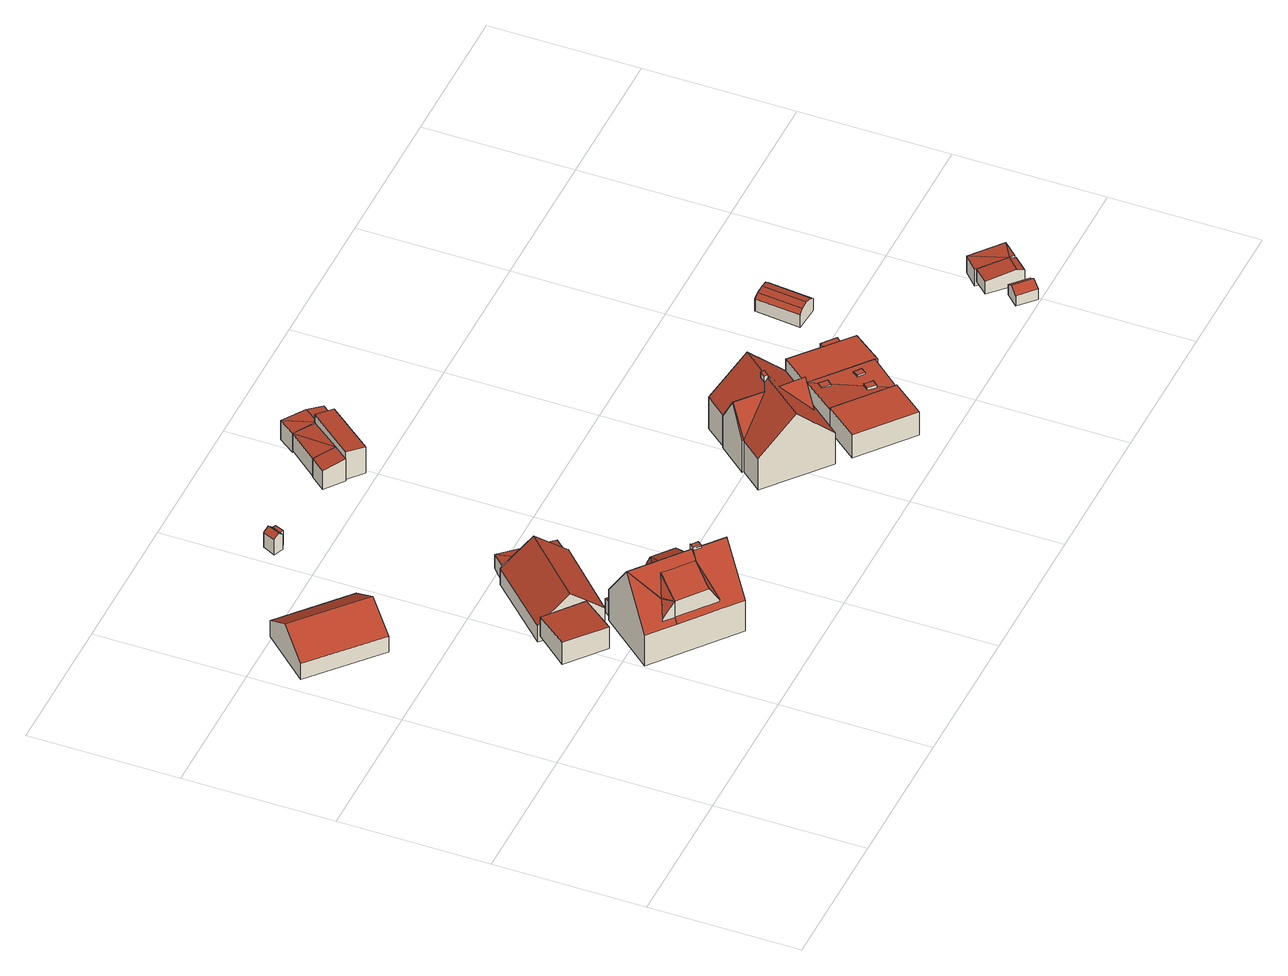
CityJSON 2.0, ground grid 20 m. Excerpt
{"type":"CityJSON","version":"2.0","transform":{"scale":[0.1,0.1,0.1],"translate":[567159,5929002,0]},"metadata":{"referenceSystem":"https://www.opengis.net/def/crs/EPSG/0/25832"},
"CityObjects":{
"building1":{"type":"Building","attributes":{"Grundfläche 2D":"99.408992","Grundhöhe NN":"1.452"},"geometry":[{"type":"Solid","lod":"3","boundaries":[[[[0,1,2,3]],[[4,0,3,5]],[[5,3,2,6,7]],[[4,5,7,8]],[[1,0,4,8,9]],[[2,1,9,6]],[[7,6,9,8]]]],"semantics":{"surfaces":[{"type":"RoofSurface"},{"type":"WallSurface"},{"type":"GroundSurface"}],"values":[[0,0,1,1,1,1,2]]}}]},
"building2":{"type":"Building","attributes":{"Grundfläche 2D":"35.741394","Grundhöhe NN":"3.066"},"geometry":[{"type":"Solid","lod":"3","boundaries":[[[[10,11,12,13,14]],[[11,10,15,16]],[[12,11,16,17]],[[13,12,17,18]],[[10,14,13,18,19,15]],[[18,17,16,15,19]]]],"semantics":{"surfaces":[{"type":"RoofSurface"},{"type":"WallSurface"},{"type":"GroundSurface"}],"values":[[0,1,1,1,1,2]]}}]},
"building3":{"type":"Building","attributes":{"Grundfläche 2D":"144.017408","Grundhöhe NN":"2.068"},"children":["building3-1"],"geometry":[{"type":"Solid","lod":"3","boundaries":[[[[20,21,22,23]],[[24,25,26,20,23,27]],[[25,28,26]],[[26,28,29,30]],[[31,26,30]],[[31,32,26]],[[33,34,35,36]],[[36,37,33]],[[38,39,40,33,37,41]],[[38,42,39]],[[43,44,36,35,45,46,47,48,49,50]],[[51,48,47,52,53,54,55,56,57,58,59,60,42,61,62,63,64,65,66,67]],[[57,59,58]],[[68,41,37,44]],[[68,61,42,38,41]],[[37,36,44]],[[39,42,60,59]],[[56,69,70,39,59,57]],[[71,72,73,74,43,75,76,77]],[[31,43,74]],[[28,25,24,27,23,61,68,44,43,31,29]],[[62,61,23]],[[62,23,22,78,79,80,81,82,83,71,77,84,85,86,64,63]],[[87,88,89,90,91]],[[22,21,78]],[[78,21,80,79]],[[30,29,31]],[[74,73,32,31]],[[72,71,26,32,73]],[[82,81,80,21,20,26,71,83]],[[45,35,34]],[[69,56,55]],[[39,70,69,55,54,53,52,47,33,40]],[[47,46,45,34,33]],[[89,88,92,93]],[[90,89,93,94]],[[91,90,94,95]],[[75,43,50,96,97]],[[86,85,84,77,76,75,97,98]],[[65,64,86,98,99]],[[87,91,95,96,50,49,48,51,67,66,65,99,92,88]],[[92,99,98,97,96,95,94,93]]]],"semantics":{"surfaces":[{"type":"RoofSurface"},{"type":"WallSurface"},{"type":"GroundSurface"}],"values":[[0,0,0,0,0,0,0,0,0,0,0,0,0,0,0,0,0,0,0,0,0,0,0,0,1,1,1,1,1,1,1,1,1,1,1,1,1,1,1,1,1,2]]}}]},
"building3-1":{"type":"BuildingInstallation","parents":["building3"],"geometry":[{"type":"MultiSurface","lod":"3","boundaries":[[[100,101,102,103,104,105]],[[102,106,62,107,103]],[[107,108,109,105,104,103]],[[105,109,63,110,100]],[[101,100,110,58]],[[102,101,58,106]]],"semantics":{"surfaces":[{"type":"RoofSurface"},{"type":"WallSurface"}],"values":[0,1,1,1,1,1]}}]},
"building4":{"type":"Building","attributes":{"Grundfläche 2D":"120.605731","Grundhöhe NN":"1.610"},"geometry":[{"type":"Solid","lod":"3","boundaries":[[[[111,112,113,114,115,116]],[[117,113,112,118,119]],[[120,121,122]],[[123,120,122,124]],[[116,115,125,126]],[[122,121,127,128,119,118,112,111,116,126,129,124]],[[117,119,128,130]],[[125,115,114,113,117,130]],[[123,124,129,131]],[[120,123,131,132]],[[121,120,132,127]],[[128,127,132,131,129,126,125,130]]]],"semantics":{"surfaces":[{"type":"RoofSurface"},{"type":"WallSurface"},{"type":"GroundSurface"}],"values":[[0,0,0,0,1,1,1,1,1,1,1,2]]}}]},
"building5":{"type":"Building","attributes":{"Grundfläche 2D":"3.282262","Grundhöhe NN":"1.100"},"geometry":[{"type":"Solid","lod":"3","boundaries":[[[[133,134,135,136,137]],[[138,134,133,137,139]],[[140,141,138,142]],[[134,138,141]],[[139,137,136,143,144]],[[138,139,144,145]],[[142,138,145,146]],[[140,142,146,147]],[[148,135,134,141,140,147,149]],[[136,135,148,143]],[[148,149,147,146,145,144,143]]]],"semantics":{"surfaces":[{"type":"RoofSurface"},{"type":"WallSurface"},{"type":"GroundSurface"}],"values":[[0,0,0,0,1,1,1,1,1,1,2]]}}]},
"building6":{"type":"Building","attributes":{"Grundfläche 2D":"7.897673","Grundhöhe NN":"0.734"},"geometry":[{"type":"Solid","lod":"3","boundaries":[[[[150,151,152,153]],[[154,155,153,152]],[[155,156,150,153]],[[156,157,151,150]],[[157,154,152,151]],[[157,156,155,154]]]],"semantics":{"surfaces":[{"type":"RoofSurface"},{"type":"WallSurface"},{"type":"GroundSurface"}],"values":[[0,1,1,1,1,2]]}}]},
"building7":{"type":"Building","attributes":{"Grundfläche 2D":"37.017458","Grundhöhe NN":"0.946"},"geometry":[{"type":"Solid","lod":"3","boundaries":[[[[158,159,160,161,162,163,164]],[[165,150,153]],[[165,153,166]],[[167,168,161,160,159,158,169,170,166,153]],[[162,161,168,171]],[[163,162,171,172]],[[158,164,163,172,173,169]],[[153,150,174,167]],[[165,166,170,175]],[[150,165,175,174]],[[171,168,167,174,175,170,169,173,172]]]],"semantics":{"surfaces":[{"type":"RoofSurface"},{"type":"WallSurface"},{"type":"GroundSurface"}],"values":[[0,0,0,1,1,1,1,1,1,1,2]]}}]},
"building8":{"type":"Building","attributes":{"Grundfläche 2D":"14.925591","Grundhöhe NN":"0.622"},"geometry":[{"type":"Solid","lod":"3","boundaries":[[[[176,177,178,179]],[[165,180,178,177]],[[181,176,179,182]],[[183,182,179,178,184,185]],[[181,182,183,186]],[[177,176,181,186,187]],[[165,177,187,188]],[[180,165,188,189]],[[178,180,189,184]],[[187,186,183,185,184,189,188]]]],"semantics":{"surfaces":[{"type":"RoofSurface"},{"type":"WallSurface"},{"type":"GroundSurface"}],"values":[[0,0,0,1,1,1,1,1,1,2]]}}]},
"building9":{"type":"Building","attributes":{"Grundfläche 2D":"131.462667","Grundhöhe NN":"1.572"},"children":["building9-1","building9-2"],"geometry":[{"type":"Solid","lod":"3","boundaries":[[[[190,191,192,193,194,195,196]],[[197,193,198,192,191,190,199,200]],[[198,193,192]],[[201,194,193,197,202]],[[203,204,201]],[[204,194,201]],[[205,195,204]],[[195,194,204]],[[199,190,196,206,207]],[[200,199,207,208]],[[202,197,200,208,209]],[[201,202,209,210]],[[203,201,210,211]],[[205,204,203,211,212]],[[195,205,212,213]],[[196,195,213,206]],[[213,212,211,210,209,208,207,206]]]],"semantics":{"surfaces":[{"type":"RoofSurface"},{"type":"WallSurface"},{"type":"GroundSurface"}],"values":[[0,0,0,0,0,0,0,0,1,1,1,1,1,1,1,1,2]]}}]},
"building9-1":{"type":"BuildingInstallation","parents":["building9"],"geometry":[{"type":"MultiSurface","lod":"3","boundaries":[[[214,215,216,217,218,219]],[[220,219,218]],[[217,220,218]],[[219,220,198]]],"semantics":{"surfaces":[{"type":"RoofSurface"},{"type":"WallSurface"}],"values":[0,0,1,1]}}]},
"building9-2":{"type":"BuildingInstallation","parents":["building9"],"geometry":[{"type":"MultiSurface","lod":"3","boundaries":[[[221,222,223,224,225]],[[222,221,191,192]],[[223,222,192,193]],[[224,223,193,226]],[[225,224,226,227]],[[221,225,227,191]]],"semantics":{"surfaces":[{"type":"RoofSurface"},{"type":"WallSurface"}],"values":[0,1,1,1,1,1]}}]},
"building10":{"type":"Building","attributes":{"Grundfläche 2D":"153.042062","Grundhöhe NN":"1.191"},"children":["building10-1","building10-2","building10-3"],"geometry":[{"type":"Solid","lod":"3","boundaries":[[[[228,229,230,231,232,233,234]],[[228,234,233,232,235,230,229]],[[236,237,238,239]],[[240,230,241,242,243,244]],[[232,245,246,241,235]],[[235,241,230]],[[230,247,248,231]],[[239,238,249,250]],[[239,250,245,232,236]],[[236,232,231,237]],[[237,231,248,249,238]],[[240,251,247,230]],[[242,241,246,252]],[[243,242,252,253]],[[244,243,253,254]],[[240,244,254,251]],[[248,247,251,254,253,252,246,245,250,249]]]],"semantics":{"surfaces":[{"type":"RoofSurface"},{"type":"WallSurface"},{"type":"GroundSurface"}],"values":[[0,0,0,0,1,1,1,1,1,1,1,1,1,1,1,1,2]]}}]},
"building10-1":{"type":"BuildingInstallation","parents":["building10"],"geometry":[{"type":"MultiSurface","lod":"3","boundaries":[[[255,256,257,258]],[[258,257,259,260]],[[255,258,260,261]],[[256,255,261,262]],[[257,256,262,259]]],"semantics":{"surfaces":[{"type":"RoofSurface"},{"type":"WallSurface"}],"values":[0,1,1,1,1]}}]},
"building10-2":{"type":"BuildingInstallation","parents":["building10"],"geometry":[{"type":"MultiSurface","lod":"3","boundaries":[[[263,264,265,266]],[[267,268,263,266]],[[268,269,264,263]],[[228,270,265,264,269]],[[267,266,265,270,229]]],"semantics":{"surfaces":[{"type":"RoofSurface"},{"type":"WallSurface"}],"values":[0,1,1,1,1]}}]},
"building10-3":{"type":"BuildingInstallation","parents":["building10"],"geometry":[{"type":"MultiSurface","lod":"3","boundaries":[[[271,272,273,274,275]],[[276,277,272,271]],[[277,278,273,272]],[[233,279,274,273,278]],[[279,234,276,271,275,274]]],"semantics":{"surfaces":[{"type":"RoofSurface"},{"type":"WallSurface"}],"values":[0,1,1,1,1]}}]},
"building11":{"type":"Building","attributes":{"Grundfläche 2D":"2.240938","Grundhöhe NN":"1.178"},"geometry":[{"type":"Solid","lod":"3","boundaries":[[[[280,281,282,283]],[[284,285,283,282]],[[285,286,280,283]],[[286,287,281,280]],[[287,284,282,281]],[[287,286,285,284]]]],"semantics":{"surfaces":[{"type":"RoofSurface"},{"type":"WallSurface"},{"type":"GroundSurface"}],"values":[[0,1,1,1,1,2]]}}]},
"building12":{"type":"Building","attributes":{"Grundfläche 2D":"20.864360","Grundhöhe NN":"0.842"},"geometry":[{"type":"Solid","lod":"3","boundaries":[[[[288,289,290]],[[291,292,290,293]],[[288,290,292]],[[294,291,293,295]],[[296,294,295,297]],[[297,295,293,290,289,298,299]],[[296,297,299,300]],[[288,292,291,294,296,300,301]],[[289,288,301,298]],[[300,299,298,301]]]],"semantics":{"surfaces":[{"type":"RoofSurface"},{"type":"WallSurface"},{"type":"GroundSurface"}],"values":[[0,0,0,0,0,1,1,1,1,2]]}}]},
"building13":{"type":"Building","attributes":{"Grundfläche 2D":"6.579240","Grundhöhe NN":"0.955"},"geometry":[{"type":"Solid","lod":"3","boundaries":[[[[302,303,304,305]],[[306,302,305,307]],[[307,305,304,308,309]],[[306,307,309,310]],[[303,302,306,310,311]],[[304,303,311,308]],[[309,308,311,310]]]],"semantics":{"surfaces":[{"type":"RoofSurface"},{"type":"WallSurface"},{"type":"GroundSurface"}],"values":[[0,0,1,1,1,1,2]]}}]},
"building14":{"type":"Building","attributes":{"Grundfläche 2D":"12.402908","Grundhöhe NN":"0.897"},"geometry":[{"type":"Solid","lod":"3","boundaries":[[[[312,313,314,315]],[[316,317,314,313]],[[315,314,317,318,319,320]],[[312,315,320,321]],[[316,313,312,321,322]],[[317,316,322,318]],[[321,320,319,318,322]]]],"semantics":{"surfaces":[{"type":"RoofSurface"},{"type":"WallSurface"},{"type":"GroundSurface"}],"values":[[0,0,1,1,1,1,2]]}}]},
"building15":{"type":"Building","attributes":{"Grundfläche 2D":"12.887943","Grundhöhe NN":"0.312"},"geometry":[{"type":"Solid","lod":"3","boundaries":[[[[323,314,324]],[[314,325,324]],[[326,325,314]],[[323,324,327,328]],[[326,314,323,328,329]],[[325,326,329,330]],[[324,325,330,327]],[[328,327,330,329]]]],"semantics":{"surfaces":[{"type":"RoofSurface"},{"type":"WallSurface"},{"type":"GroundSurface"}],"values":[[0,0,0,1,1,1,1,2]]}}]}
},
"vertices":[
[123,490,69],[152,523,40],[66,598,40],[37,566,69],[95,457,40],[9,534,40],[66,598,15],[9,534,15],[95,457,15],[152,523,15],
[175,296,61],[138,252,65],[186,212,65],[223,257,61],[175,295,61],[175,296,31],[138,252,31],[186,212,31],[223,257,31],[175,295,31],
[257,113,101],[268,104,79],[274,126,105],[277,139,121],[248,162,121],[241,168,121],[220,142,101],[254,157,121],[240,168,121],[230,164,107],[223,160,98],[223,160,97],[208,152,79],[280,199,104],[269,208,79],[267,201,87],[265,189,102],[262,177,118],[288,155,118],[307,177,104],[304,180,104],[268,171,118],[289,154,118],[214,201,133],[246,175,133],[269,208,78],[279,200,78],[280,199,78],[284,204,69],[247,235,69],[244,237,69],[312,182,69],[304,180,78],[307,177,78],[314,172,78],[315,171,78],[310,168,86],[305,165,94],[286,149,126],[303,163,97],[290,155,117],[282,146,133],[282,145,133],[291,139,133],[318,116,133],[347,154,69],[337,162,69],[319,177,69],[255,168,133],[315,171,79],[314,172,82],[220,142,76],[209,151,76],[208,152,76],[223,160,96],[184,165,69],[205,148,69],[217,138,69],[274,125,104],[268,105,78],[268,104,76],[258,112,76],[254,115,76],[221,142,76],[253,109,69],[265,100,69],[289,80,69],[284,204,46],[337,162,46],[348,174,41],[257,247,41],[247,235,46],[337,162,21],[348,174,21],[257,247,21],[247,235,21],[244,237,21],[184,165,21],[289,80,21],[347,154,21],
[294,143,136],[286,149,136],[286,150,136],[282,144,136],[290,138,136],[290,137,136],[286,150,126],[282,144,131],[290,138,131],[290,137,131],[294,143,126],
[318,325,45],[290,353,77],[210,272,77],[224,258,61],[241,241,41],[322,322,41],[180,301,41],[262,381,44],[259,383,41],[284,401,37],[262,381,42],[290,353,42],[337,343,37],[318,325,42],[241,241,16],[322,322,16],[262,381,16],[259,383,16],[318,325,16],[180,301,16],[337,343,16],[284,401,16],
[218,654,40],[223,667,40],[217,670,34],[209,653,34],[216,650,40],[224,652,34],[222,648,34],[234,662,34],[230,664,34],[229,650,34],[209,653,11],[222,648,11],[224,652,11],[229,650,11],[234,662,11],[217,670,11],[230,664,11],
[361,668,36],[345,648,36],[370,629,41],[386,649,41],[370,629,7],[386,649,7],[361,668,7],[345,648,7],
[419,690,52],[418,689,52],[386,649,52],[370,629,52],[390,612,50],[440,674,49],[421,689,51],[394,708,36],[418,689,39],[386,649,9],[370,629,9],[419,690,9],[418,689,9],[390,612,9],[440,674,9],[421,689,9],[361,668,9],[394,708,9],
[436,708,40],[410,730,36],[419,690,40],[421,689,40],[418,689,40],[454,693,36],[440,674,36],[440,674,6],[419,690,6],[421,689,6],[454,693,6],[410,730,6],[394,708,6],[418,689,6],
[575,135,115],[622,192,115],[627,198,115],[628,199,115],[608,190,106],[560,197,65],[536,168,65],[656,233,115],[638,176,93],[615,102,65],[696,201,65],[592,236,65],[616,266,65],[591,237,65],[574,217,107],[558,198,65],[536,168,16],[615,102,16],[696,201,16],[616,266,16],[592,236,16],[591,237,16],[558,198,16],[560,197,16],
[628,165,94],[631,153,84],[634,146,78],[636,138,71],[651,156,106],[623,178,106],[664,171,71],
[622,192,120],[627,198,120],[628,199,120],[624,202,120],[618,195,120],[624,202,110],[618,195,110],
[718,153,43],[715,162,43],[709,179,43],[673,134,46],[743,77,43],[735,101,43],[731,112,43],[780,121,43],[743,77,47],[673,134,47],[637,90,48],[707,33,48],[708,180,43],[780,121,42],[783,119,42],[814,159,40],[740,219,42],[743,77,12],[780,121,12],[709,179,12],[673,134,12],[637,90,12],[707,33,12],[708,180,12],[783,119,12],[814,159,12],[740,219,12],
[751,121,45],[756,128,45],[747,135,45],[742,128,45],[747,135,43],[742,128,43],[751,121,43],[756,128,43],
[706,158,45],[715,150,45],[721,157,45],[712,165,45],[712,165,43],[706,158,44],[715,150,43],[721,157,43],
[730,114,47],[724,107,47],[733,99,47],[739,106,47],[731,112,47],[730,114,43],[724,107,44],[733,99,43],[739,106,43],
[786,194,38],[780,187,38],[798,172,38],[804,180,38],[798,172,12],[804,180,12],[786,194,12],[780,187,12],
[870,239,27],[876,299,27],[870,300,32],[854,240,34],[864,239,32],[860,300,34],[843,241,32],[849,301,32],[836,241,27],[842,302,27],[876,299,8],[842,302,8],[836,241,8],[870,239,8],
[999,9,33],[1006,17,26],[985,36,26],[977,28,33],[991,0,26],[969,20,26],[985,36,10],[969,20,10],[991,0,10],[1006,17,10],
[976,62,29],[1006,34,33],[1023,51,33],[993,80,29],[1013,27,29],[1030,45,29],[1030,45,9],[1023,51,9],[993,80,9],[976,62,9],[1013,27,9],
[991,82,29],[1010,100,29],[1045,65,34],[1028,46,34],[1010,100,3],[991,82,3],[1028,46,3],[1045,65,3]
]}
